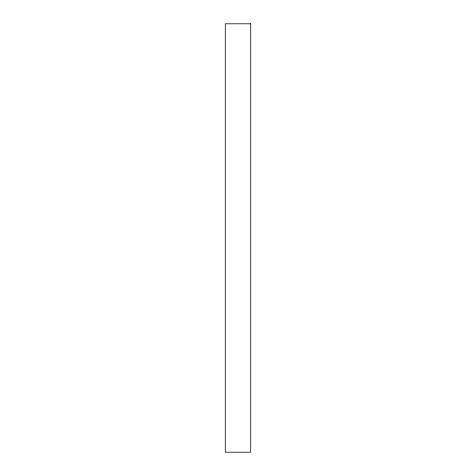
<?xml version="1.0" encoding="UTF-8"?>
<svg xmlns="http://www.w3.org/2000/svg" width="476" height="476" viewBox="0 0 476 476"><rect width="100%" height="100%" fill="white"/><g stroke="black" fill="none" stroke-linecap="round" stroke-linejoin="round"><path stroke-width="0.71" d="M250.727 23.8L225.273 23.8L225.273 452.2L250.727 452.2L250.727 23.8"/></g></svg>
